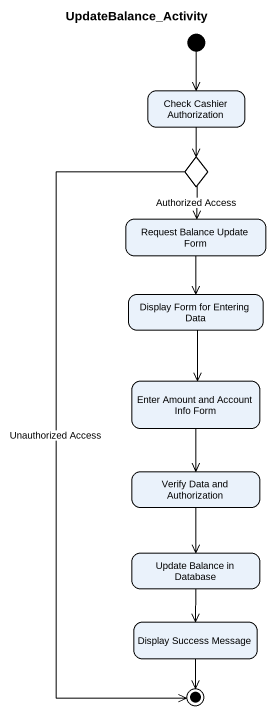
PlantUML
@startuml
title UpdateBalance_Activity
hide empty description
state "Check Cashier Authorization" as Check_Cashier_Authorization
state choice1 <<choice>>
state "Request Balance Update Form" as Request_Balance_Update_Form
state "Display Form for Entering Data" as Display_Form_for_Entering
state "Enter Amount and Account Info Form" as Enter_Amount_and_Account
state "Verify Data and Authorization" as Verify_Data_and
state "Update Balance in Database" as Update_Balance_in_Database
state "Display Success Message" as Display_Success_Message
[*] --> Check_Cashier_Authorization
Check_Cashier_Authorization --> choice1
choice1 --> Request_Balance_Update_Form : Authorized Access
Request_Balance_Update_Form --> Display_Form_for_Entering
Display_Form_for_Entering --> Enter_Amount_and_Account
Enter_Amount_and_Account --> Verify_Data_and
Verify_Data_and --> Update_Balance_in_Database
Update_Balance_in_Database --> Display_Success_Message
choice1 --> [*] : Unauthorized Access
Display_Success_Message --> [*]
@enduml
